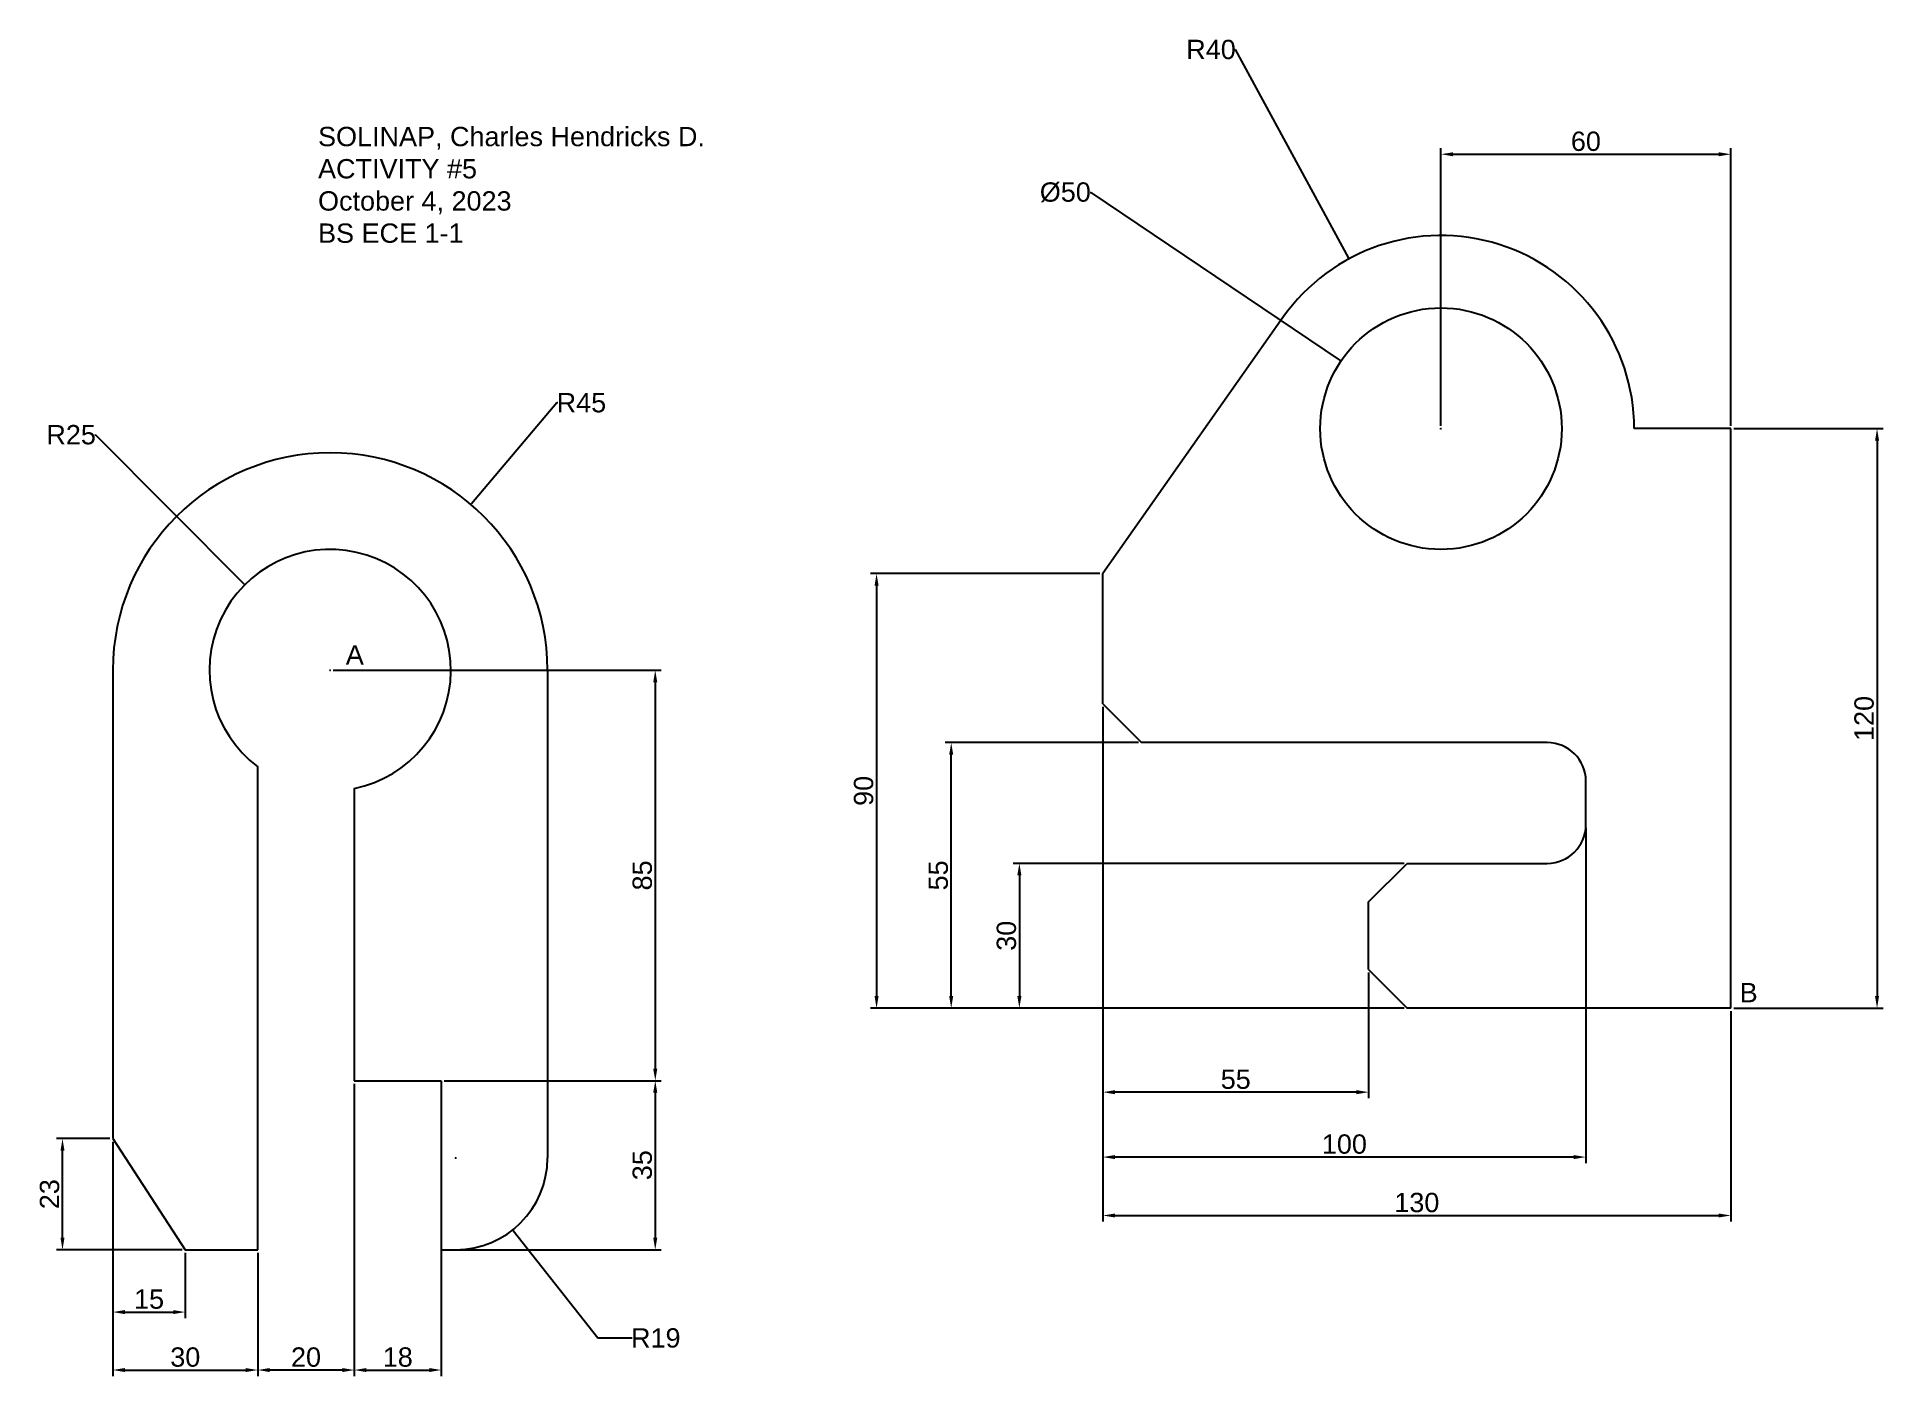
# Model space of a CAD drawing. Header units: millimetres. Extents: x 19 to 402, y 14 to 291.
import ezdxf

# ---------------------------------------------------------------- set-up
doc = ezdxf.new("R2010")
doc.units = ezdxf.units.MM
doc.styles.get("Standard").update_dxf_attribs({"font": 'arial.ttf'})
doc.dimstyles.new('ISO-25', dxfattribs={"dimtxt": 4, "dimasz": 2.5, "dimexe": 1.25, "dimexo": 0.625, "dimtad": 1, "dimtxsty": 'Standard', "dimcen": 2.5, "dimclrd": 4, "dimclre": 4, "dimadec": 0, "dimazin": 0, "dimtfac": 1, "dimtmove": 0, "dimatfit": 3, "dimfxl": 1, "dimarcsym": 0})
doc.dimstyles.get("Standard").update_dxf_attribs({"dimtxt": 4, "dimasz": 0.18, "dimexe": 0.18, "dimexo": 0.0625, "dimgap": 0.09, "dimtad": 0, "dimtih": 1, "dimtoh": 1, "dimdec": 0, "dimzin": 0, "dimdsep": 46, "dimtxsty": 'Standard', "dimcen": 0.09, "dimclrd": 4, "dimclre": 4, "dimadec": 0, "dimazin": 0, "dimtfac": 1, "dimtdec": 4, "dimtofl": 0, "dimtmove": 0, "dimatfit": 3, "dimfxl": 1, "dimtolj": 1, "dimtzin": 0, "dimarcsym": 0})

# ---------------------------------------------------------------- blocks, each defined once
blk = doc.blocks.new('*D3')
at = {"color": 4, "lineweight": -2}
for p, q in [((80.62, 160), (148.56, 160)), ((147.31, 157.5), (147.31, 77.5)), ((103.63, 75), (148.56, 75))]:
    blk.add_line(p, q, dxfattribs=at)
at = {"color": 4}
for points in [[(147.73, 157.5), (146.89, 157.5), (147.31, 160)], [(146.89, 77.5), (147.73, 77.5), (147.31, 75)]]:
    blk.add_solid(points, dxfattribs=at)
at = {"layer": 'Defpoints', "color": 0}
for p in [(80, 160), (103, 75), (147.31, 75)]:
    blk.add_point(p, dxfattribs=at)
at = {"color": 0, "insert": (144.64, 117.5), "char_height": 4, "attachment_point": 5, "rotation": 90}
blk.add_mtext('85', dxfattribs=at)
blk = doc.blocks.new('*D4')
at = {"color": 4, "lineweight": -2}
for p, q in [((104.25, 75), (148.56, 75)), ((147.31, 72.5), (147.31, 42.5)), ((103.88, 40), (148.56, 40))]:
    blk.add_line(p, q, dxfattribs=at)
at = {"color": 4}
for points in [[(147.73, 72.5), (146.89, 72.5), (147.31, 75)], [(146.89, 42.5), (147.73, 42.5), (147.31, 40)]]:
    blk.add_solid(points, dxfattribs=at)
at = {"layer": 'Defpoints', "color": 0}
for p in [(103.63, 75), (103.26, 40), (147.31, 40)]:
    blk.add_point(p, dxfattribs=at)
at = {"color": 0, "insert": (144.64, 57.5), "char_height": 4, "attachment_point": 5, "rotation": 90}
blk.add_mtext('35', dxfattribs=at)
blk = doc.blocks.new('*D5')
at = {"color": 4, "lineweight": -2}
for p, q in [((85, 74.37), (85, 13.84)), ((103, 74.37), (103, 13.84)), ((87.5, 15.09), (100.5, 15.09))]:
    blk.add_line(p, q, dxfattribs=at)
at = {"color": 4}
for points in [[(87.5, 15.5), (87.5, 14.67), (85, 15.09)], [(100.5, 14.67), (100.5, 15.5), (103, 15.09)]]:
    blk.add_solid(points, dxfattribs=at)
at = {"layer": 'Defpoints', "color": 0}
for p in [(85, 75), (103, 75), (103, 15.09)]:
    blk.add_point(p, dxfattribs=at)
at = {"color": 0, "insert": (94, 17.75), "char_height": 4, "attachment_point": 5}
blk.add_mtext('18', dxfattribs=at)
blk = doc.blocks.new('*D6')
at = {"color": 4}
for p, q in [((105.91, 59), (106.09, 59)), ((106, 58.91), (106, 59.09))]:
    blk.add_line(p, q, dxfattribs=at)
at = {"color": 4, "lineweight": -2}
for p, q in [((135.4, 21.71), (117.88, 43.94)), ((142.56, 21.71), (135.4, 21.71))]:
    blk.add_line(p, q, dxfattribs=at)
at = {"color": 4}
blk.add_solid([(117.9, 43.96), (117.85, 43.92), (117.76, 44.08)], dxfattribs=at)
at = {"layer": 'Defpoints', "color": 0}
for p in [(106, 59), (117.76, 44.08)]:
    blk.add_point(p, dxfattribs=at)
at = {"color": 0, "insert": (147.42, 21.71), "char_height": 4, "attachment_point": 5}
blk.add_mtext('\\A1;R19', dxfattribs=at)
blk = doc.blocks.new('*D8')
at = {"color": 4, "lineweight": -2}
for p, q in [((85, 74.37), (85, 13.84)), ((65, 39.38), (65, 13.84)), ((82.5, 15.09), (67.5, 15.09))]:
    blk.add_line(p, q, dxfattribs=at)
at = {"color": 4}
for points in [[(67.5, 15.5), (67.5, 14.67), (65, 15.09)], [(82.5, 14.67), (82.5, 15.5), (85, 15.09)]]:
    blk.add_solid(points, dxfattribs=at)
at = {"layer": 'Defpoints', "color": 0}
for p in [(85, 75), (65, 40), (65, 15.09)]:
    blk.add_point(p, dxfattribs=at)
at = {"color": 0, "insert": (75, 17.75), "char_height": 4, "attachment_point": 5}
blk.add_mtext('20', dxfattribs=at)
blk = doc.blocks.new('*D9')
at = {"color": 4, "lineweight": -2}
for p, q in [((35, 62.37), (35, 13.84)), ((65, 39.38), (65, 13.84)), ((37.5, 15.09), (62.5, 15.09))]:
    blk.add_line(p, q, dxfattribs=at)
at = {"color": 4}
for points in [[(37.5, 15.5), (37.5, 14.67), (35, 15.09)], [(62.5, 14.67), (62.5, 15.5), (65, 15.09)]]:
    blk.add_solid(points, dxfattribs=at)
at = {"layer": 'Defpoints', "color": 0}
for p in [(35, 63), (65, 40), (65, 15.09)]:
    blk.add_point(p, dxfattribs=at)
at = {"color": 0, "insert": (50, 17.75), "char_height": 4, "attachment_point": 5}
blk.add_mtext('30', dxfattribs=at)
blk = doc.blocks.new('*D10')
at = {"color": 4, "lineweight": -2}
for p, q in [((35, 62.37), (35, 25.84)), ((50, 39.38), (50, 25.84)), ((37.5, 27.09), (47.5, 27.09))]:
    blk.add_line(p, q, dxfattribs=at)
at = {"color": 4}
for points in [[(37.5, 27.5), (37.5, 26.67), (35, 27.09)], [(47.5, 26.67), (47.5, 27.5), (50, 27.09)]]:
    blk.add_solid(points, dxfattribs=at)
at = {"layer": 'Defpoints', "color": 0}
for p in [(35, 63), (50, 40), (50, 27.09)]:
    blk.add_point(p, dxfattribs=at)
at = {"color": 0, "insert": (42.5, 29.75), "char_height": 4, "attachment_point": 5}
blk.add_mtext('15', dxfattribs=at)
blk = doc.blocks.new('*D11')
at = {"color": 4, "lineweight": -2}
for p, q in [((34.38, 63), (23.32, 63)), ((24.57, 42.5), (24.57, 60.5)), ((49.38, 40), (23.32, 40))]:
    blk.add_line(p, q, dxfattribs=at)
at = {"color": 4}
for points in [[(24.99, 60.5), (24.16, 60.5), (24.57, 63)], [(24.16, 42.5), (24.99, 42.5), (24.57, 40)]]:
    blk.add_solid(points, dxfattribs=at)
at = {"layer": 'Defpoints', "color": 0}
for p in [(24.57, 63), (35, 63), (50, 40)]:
    blk.add_point(p, dxfattribs=at)
at = {"color": 0, "insert": (21.91, 51.5), "char_height": 4, "attachment_point": 5, "rotation": 90}
blk.add_mtext('23', dxfattribs=at)
blk = doc.blocks.new('*D12')
at = {"color": 4, "lineweight": -2}
for p, q in [((31.24, 208.73), (31.42, 208.73)), ((31.42, 208.73), (62.22, 177.83))]:
    blk.add_line(p, q, dxfattribs=at)
at = {"color": 4}
for p, q in [((79.91, 160), (80.09, 160)), ((80, 159.91), (80, 160.09))]:
    blk.add_line(p, q, dxfattribs=at)
blk.add_solid([(62.2, 177.81), (62.24, 177.85), (62.35, 177.71)], dxfattribs=at)
at = {"layer": 'Defpoints', "color": 0}
for p in [(62.35, 177.71), (80, 160)]:
    blk.add_point(p, dxfattribs=at)
at = {"color": 0, "insert": (26.36, 208.73), "char_height": 4, "attachment_point": 5}
blk.add_mtext('\\A1;R25', dxfattribs=at)
blk = doc.blocks.new('*D13')
at = {"color": 4, "lineweight": -2}
for p, q in [((126.96, 215.35), (109.23, 194.45)), ((127.14, 215.35), (126.96, 215.35))]:
    blk.add_line(p, q, dxfattribs=at)
at = {"color": 4}
for p, q in [((79.91, 160), (80.09, 160)), ((80, 159.91), (80, 160.09))]:
    blk.add_line(p, q, dxfattribs=at)
blk.add_solid([(109.21, 194.47), (109.25, 194.43), (109.11, 194.31)], dxfattribs=at)
at = {"layer": 'Defpoints', "color": 0}
for p in [(109.11, 194.31), (80, 160)]:
    blk.add_point(p, dxfattribs=at)
at = {"color": 0, "insert": (132.02, 215.35), "char_height": 4, "attachment_point": 5}
blk.add_mtext('\\A1;R45', dxfattribs=at)
blk = doc.blocks.new('*D14')
at = {"color": 4, "lineweight": -2}
for p, q in [((370.62, 210), (401.54, 210)), ((400.29, 207.5), (400.29, 92.5)), ((370.62, 90), (401.54, 90))]:
    blk.add_line(p, q, dxfattribs=at)
at = {"color": 4}
for points in [[(400.7, 207.5), (399.87, 207.5), (400.29, 210)], [(399.87, 92.5), (400.7, 92.5), (400.29, 90)]]:
    blk.add_solid(points, dxfattribs=at)
at = {"layer": 'Defpoints', "color": 0}
for p in [(370, 210), (370, 90), (400.29, 90)]:
    blk.add_point(p, dxfattribs=at)
at = {"color": 0, "insert": (397.62, 150), "char_height": 4, "attachment_point": 5, "rotation": 90}
blk.add_mtext('120', dxfattribs=at)
blk = doc.blocks.new('*D15')
at = {"color": 4, "lineweight": -2}
for p, q in [((240, 152.38), (240, 45.84)), ((370, 89.38), (370, 45.84)), ((242.5, 47.09), (367.5, 47.09))]:
    blk.add_line(p, q, dxfattribs=at)
at = {"color": 4}
for points in [[(242.5, 47.5), (242.5, 46.67), (240, 47.09)], [(367.5, 46.67), (367.5, 47.5), (370, 47.09)]]:
    blk.add_solid(points, dxfattribs=at)
at = {"layer": 'Defpoints', "color": 0}
for p in [(240, 153), (370, 90), (370, 47.09)]:
    blk.add_point(p, dxfattribs=at)
at = {"color": 0, "insert": (305, 49.75), "char_height": 4, "attachment_point": 5}
blk.add_mtext('130', dxfattribs=at)
blk = doc.blocks.new('*D16')
at = {"color": 4, "lineweight": -2}
for p, q in [((240, 151.75), (240, 57.93)), ((340, 127.38), (340, 57.93)), ((337.5, 59.18), (242.5, 59.18))]:
    blk.add_line(p, q, dxfattribs=at)
at = {"color": 4}
for points in [[(242.5, 59.6), (242.5, 58.76), (240, 59.18)], [(337.5, 58.76), (337.5, 59.6), (340, 59.18)]]:
    blk.add_solid(points, dxfattribs=at)
at = {"layer": 'Defpoints', "color": 0}
for p in [(240, 152.38), (340, 128), (240, 59.18)]:
    blk.add_point(p, dxfattribs=at)
at = {"color": 0, "insert": (290, 61.85), "char_height": 4, "attachment_point": 5}
blk.add_mtext('100', dxfattribs=at)
blk = doc.blocks.new('*D17')
at = {"color": 4, "lineweight": -2}
for p, q in [((240, 152.38), (240, 71.37)), ((295, 97.38), (295, 71.37)), ((292.5, 72.62), (242.5, 72.62))]:
    blk.add_line(p, q, dxfattribs=at)
at = {"color": 4}
for points in [[(242.5, 73.04), (242.5, 72.2), (240, 72.62)], [(292.5, 72.2), (292.5, 73.04), (295, 72.62)]]:
    blk.add_solid(points, dxfattribs=at)
at = {"layer": 'Defpoints', "color": 0}
for p in [(240, 153), (295, 98), (240, 72.62)]:
    blk.add_point(p, dxfattribs=at)
at = {"color": 0, "insert": (267.5, 75.28), "char_height": 4, "attachment_point": 5}
blk.add_mtext('55', dxfattribs=at)
blk = doc.blocks.new('*D18')
at = {"color": 4, "lineweight": -2}
for p, q in [((302.38, 120), (221.45, 120)), ((222.7, 117.5), (222.7, 92.5)), ((302.38, 90), (221.45, 90))]:
    blk.add_line(p, q, dxfattribs=at)
at = {"color": 4}
for points in [[(223.12, 117.5), (222.28, 117.5), (222.7, 120)], [(222.28, 92.5), (223.12, 92.5), (222.7, 90)]]:
    blk.add_solid(points, dxfattribs=at)
at = {"layer": 'Defpoints', "color": 0}
for p in [(303, 120), (222.7, 90), (303, 90)]:
    blk.add_point(p, dxfattribs=at)
at = {"color": 0, "insert": (220.03, 105), "char_height": 4, "attachment_point": 5, "rotation": 90}
blk.add_mtext('30', dxfattribs=at)
blk = doc.blocks.new('*D19')
at = {"color": 4, "lineweight": -2}
for p, q in [((247.38, 145), (207.34, 145)), ((208.59, 92.5), (208.59, 142.5)), ((302.38, 90), (207.34, 90))]:
    blk.add_line(p, q, dxfattribs=at)
at = {"color": 4}
for points in [[(209, 142.5), (208.17, 142.5), (208.59, 145)], [(208.17, 92.5), (209, 92.5), (208.59, 90)]]:
    blk.add_solid(points, dxfattribs=at)
at = {"layer": 'Defpoints', "color": 0}
for p in [(208.59, 145), (248, 145), (303, 90)]:
    blk.add_point(p, dxfattribs=at)
at = {"color": 0, "insert": (205.93, 117.5), "char_height": 4, "attachment_point": 5, "rotation": 90}
blk.add_mtext('55', dxfattribs=at)
blk = doc.blocks.new('*D20')
at = {"color": 4, "lineweight": -2}
for p, q in [((239.38, 180), (191.88, 180)), ((193.13, 177.5), (193.13, 92.5)), ((302.38, 90), (191.88, 90))]:
    blk.add_line(p, q, dxfattribs=at)
at = {"color": 4}
for points in [[(193.55, 177.5), (192.72, 177.5), (193.13, 180)], [(192.72, 92.5), (193.55, 92.5), (193.13, 90)]]:
    blk.add_solid(points, dxfattribs=at)
at = {"layer": 'Defpoints', "color": 0}
for p in [(240, 180), (193.13, 90), (303, 90)]:
    blk.add_point(p, dxfattribs=at)
at = {"color": 0, "insert": (190.47, 135), "char_height": 4, "attachment_point": 5, "rotation": 90}
blk.add_mtext('90', dxfattribs=at)
blk = doc.blocks.new('*D21')
at = {"color": 4, "lineweight": -2}
for p, q in [((310, 210.62), (310, 268.07)), ((370, 210.62), (370, 268.07)), ((312.5, 266.82), (367.5, 266.82))]:
    blk.add_line(p, q, dxfattribs=at)
at = {"color": 4}
for points in [[(312.5, 267.23), (312.5, 266.4), (310, 266.82)], [(367.5, 266.4), (367.5, 267.23), (370, 266.82)]]:
    blk.add_solid(points, dxfattribs=at)
at = {"layer": 'Defpoints', "color": 0}
for p in [(370, 266.82), (310, 210), (370, 210)]:
    blk.add_point(p, dxfattribs=at)
at = {"color": 0, "insert": (340, 269.48), "char_height": 4, "attachment_point": 5}
blk.add_mtext('60', dxfattribs=at)
blk = doc.blocks.new('*D22')
at = {"color": 4, "lineweight": -2}
for p, q in [((237.33, 258.92), (237.51, 258.92)), ((237.51, 258.92), (289.13, 224.09))]:
    blk.add_line(p, q, dxfattribs=at)
at = {"color": 4}
for p, q in [((309.91, 210), (310.09, 210)), ((310, 209.91), (310, 210.09))]:
    blk.add_line(p, q, dxfattribs=at)
blk.add_solid([(289.11, 224.06), (289.15, 224.11), (289.28, 223.99)], dxfattribs=at)
at = {"layer": 'Defpoints', "color": 0}
for p in [(289.28, 223.99), (330.72, 196.01)]:
    blk.add_point(p, dxfattribs=at)
at = {"color": 0, "insert": (232.21, 258.92), "char_height": 4, "attachment_point": 5}
blk.add_mtext('\\A1;%%c50', dxfattribs=at)
blk = doc.blocks.new('*D23')
at = {"color": 4, "lineweight": -2}
for p, q in [((267.23, 288.49), (267.41, 288.49)), ((267.41, 288.49), (290.84, 245.32))]:
    blk.add_line(p, q, dxfattribs=at)
at = {"color": 4}
for p, q in [((309.91, 210), (310.09, 210)), ((310, 209.91), (310, 210.09))]:
    blk.add_line(p, q, dxfattribs=at)
blk.add_solid([(290.81, 245.3), (290.86, 245.33), (290.92, 245.16)], dxfattribs=at)
at = {"layer": 'Defpoints', "color": 0}
for p in [(290.92, 245.16), (310, 210)]:
    blk.add_point(p, dxfattribs=at)
at = {"color": 0, "insert": (262.38, 288.49), "char_height": 4, "attachment_point": 5}
blk.add_mtext('\\A1;R40', dxfattribs=at)

msp = doc.modelspace()

# ---------------------------------------------------------------- linework, layer by layer
for p, q in [((277.281, 233.01), (240, 180)), ((277.281, 233.01), (277.281, 233.01)), ((370, 210), (350, 210)), ((370, 90), (370, 210)), ((240, 153), (240, 180)), ((35, 160), (35, 63)), ((125, 160), (125, 59)), ((240, 153), (248, 145)), ((332, 145), (248, 145)), ((65, 40), (65, 140)), ((85, 135.505), (85, 75)), ((340, 128), (340, 137)), ((295, 112), (303, 120)), ((303, 120), (332, 120)), ((295, 98), (295, 112)), ((295, 98), (303, 90)), ((370, 90), (303, 90)), ((85, 75), (103, 75)), ((103, 75), (103, 40)), ((103, 75), (103, 40)), ((35, 63), (50, 40)), ((50, 40), (65, 40)), ((103, 40), (106, 40))]:
    msp.add_line(p, q)
msp.add_circle((310, 210), 25)
for centre, radius, start, end in [((310, 210), 40, 0, 144.88203), ((80, 160), 45, 0, 180), ((80, 160), 25, 281.53696, 233.1301), ((332, 137), 8, 0, 90), ((332, 128), 8, 270, 0), ((106, 59), 19, 270, 0)]:
    msp.add_arc(centre, radius, start, end)

# ---------------------------------------------------------------- texts
at = {"char_height": 4, "attachment_point": 1}
for s, insert, width in [('SOLINAP, Charles Hendricks D.\\PACTIVITY #5\\POctober 4, 2023\\PBS ECE 1-1', (77.489, 272.487), 128.7761), ('A', (83.234, 165.167), 10.09283), ('B', (371.846, 95.23), 12.75221)]:
    msp.add_mtext(s, dxfattribs=dict(at, insert=insert, width=width))

# ---------------------------------------------------------------- dimensions: what is measured, and where the dimension line sits
for center, mpoint, picture, middle in [((310, 210), (290.924, 245.158), '*D23', (262.379, 288.485)), ((80, 160), (109.115, 194.312), '*D13', (132.022, 215.348)), ((80, 160), (62.351, 177.706), '*D12', (26.364, 208.734)), ((106, 59), (117.764, 44.08), '*D6', (147.423, 21.708))]:
    dim = msp.add_radius_dim(center=center, mpoint=mpoint, dimstyle='Standard')
    dim.commit()
    dim.dimension.update_dxf_attribs({"geometry": picture, "text_midpoint": middle, "dimtype": 164})
for base, p1, p2, picture, middle in [((370, 266.815), (310, 210), (370, 210), '*D21', (340, 269.482)), ((370, 47.086), (240, 153), (370, 90), '*D15', (305, 49.753)), ((240, 72.62), (295, 98), (240, 153), '*D17', (267.5, 75.279)), ((240, 59.181), (340, 128), (240, 152.375), '*D16', (290, 61.848)), ((65, 15.088), (85, 75), (65, 40), '*D8', (75, 17.755)), ((103, 15.088), (85, 75), (103, 75), '*D5', (94, 17.755)), ((65, 15.088), (35, 63), (65, 40), '*D9', (50, 17.755)), ((50, 27.086), (35, 63), (50, 40), '*D10', (42.5, 29.753))]:
    dim = msp.add_linear_dim(base=base, p1=p1, p2=p2, dimstyle='ISO-25')
    dim.commit()
    dim.dimension.update_dxf_attribs({"geometry": picture, "text_midpoint": middle})
dim = msp.add_diameter_dim_2p(p1=(330.722, 196.015), p2=(289.278, 223.985), dimstyle='Standard')
dim.commit()
dim.dimension.update_dxf_attribs({"geometry": '*D22', "text_midpoint": (232.213, 258.92), "dimtype": 163})
for base, p1, p2, picture, middle in [((400.286, 90), (370, 210), (370, 90), '*D14', (397.619, 150)), ((193.133, 90), (240, 180), (303, 90), '*D20', (190.466, 135)), ((147.311, 75), (80, 160), (103, 75), '*D3', (144.644, 117.5)), ((208.588, 145), (303, 90), (248, 145), '*D19', (205.929, 117.5)), ((222.699, 90), (303, 120), (303, 90), '*D18', (220.032, 105)), ((147.311, 40), (103.625, 75), (103.259, 40), '*D4', (144.644, 57.5)), ((24.573, 63), (50, 40), (35, 63), '*D11', (21.906, 51.5))]:
    dim = msp.add_linear_dim(base=base, p1=p1, p2=p2, angle=90, dimstyle='ISO-25')
    dim.commit()
    dim.dimension.update_dxf_attribs({"geometry": picture, "text_midpoint": middle})

doc.saveas('drawing.dxf')
